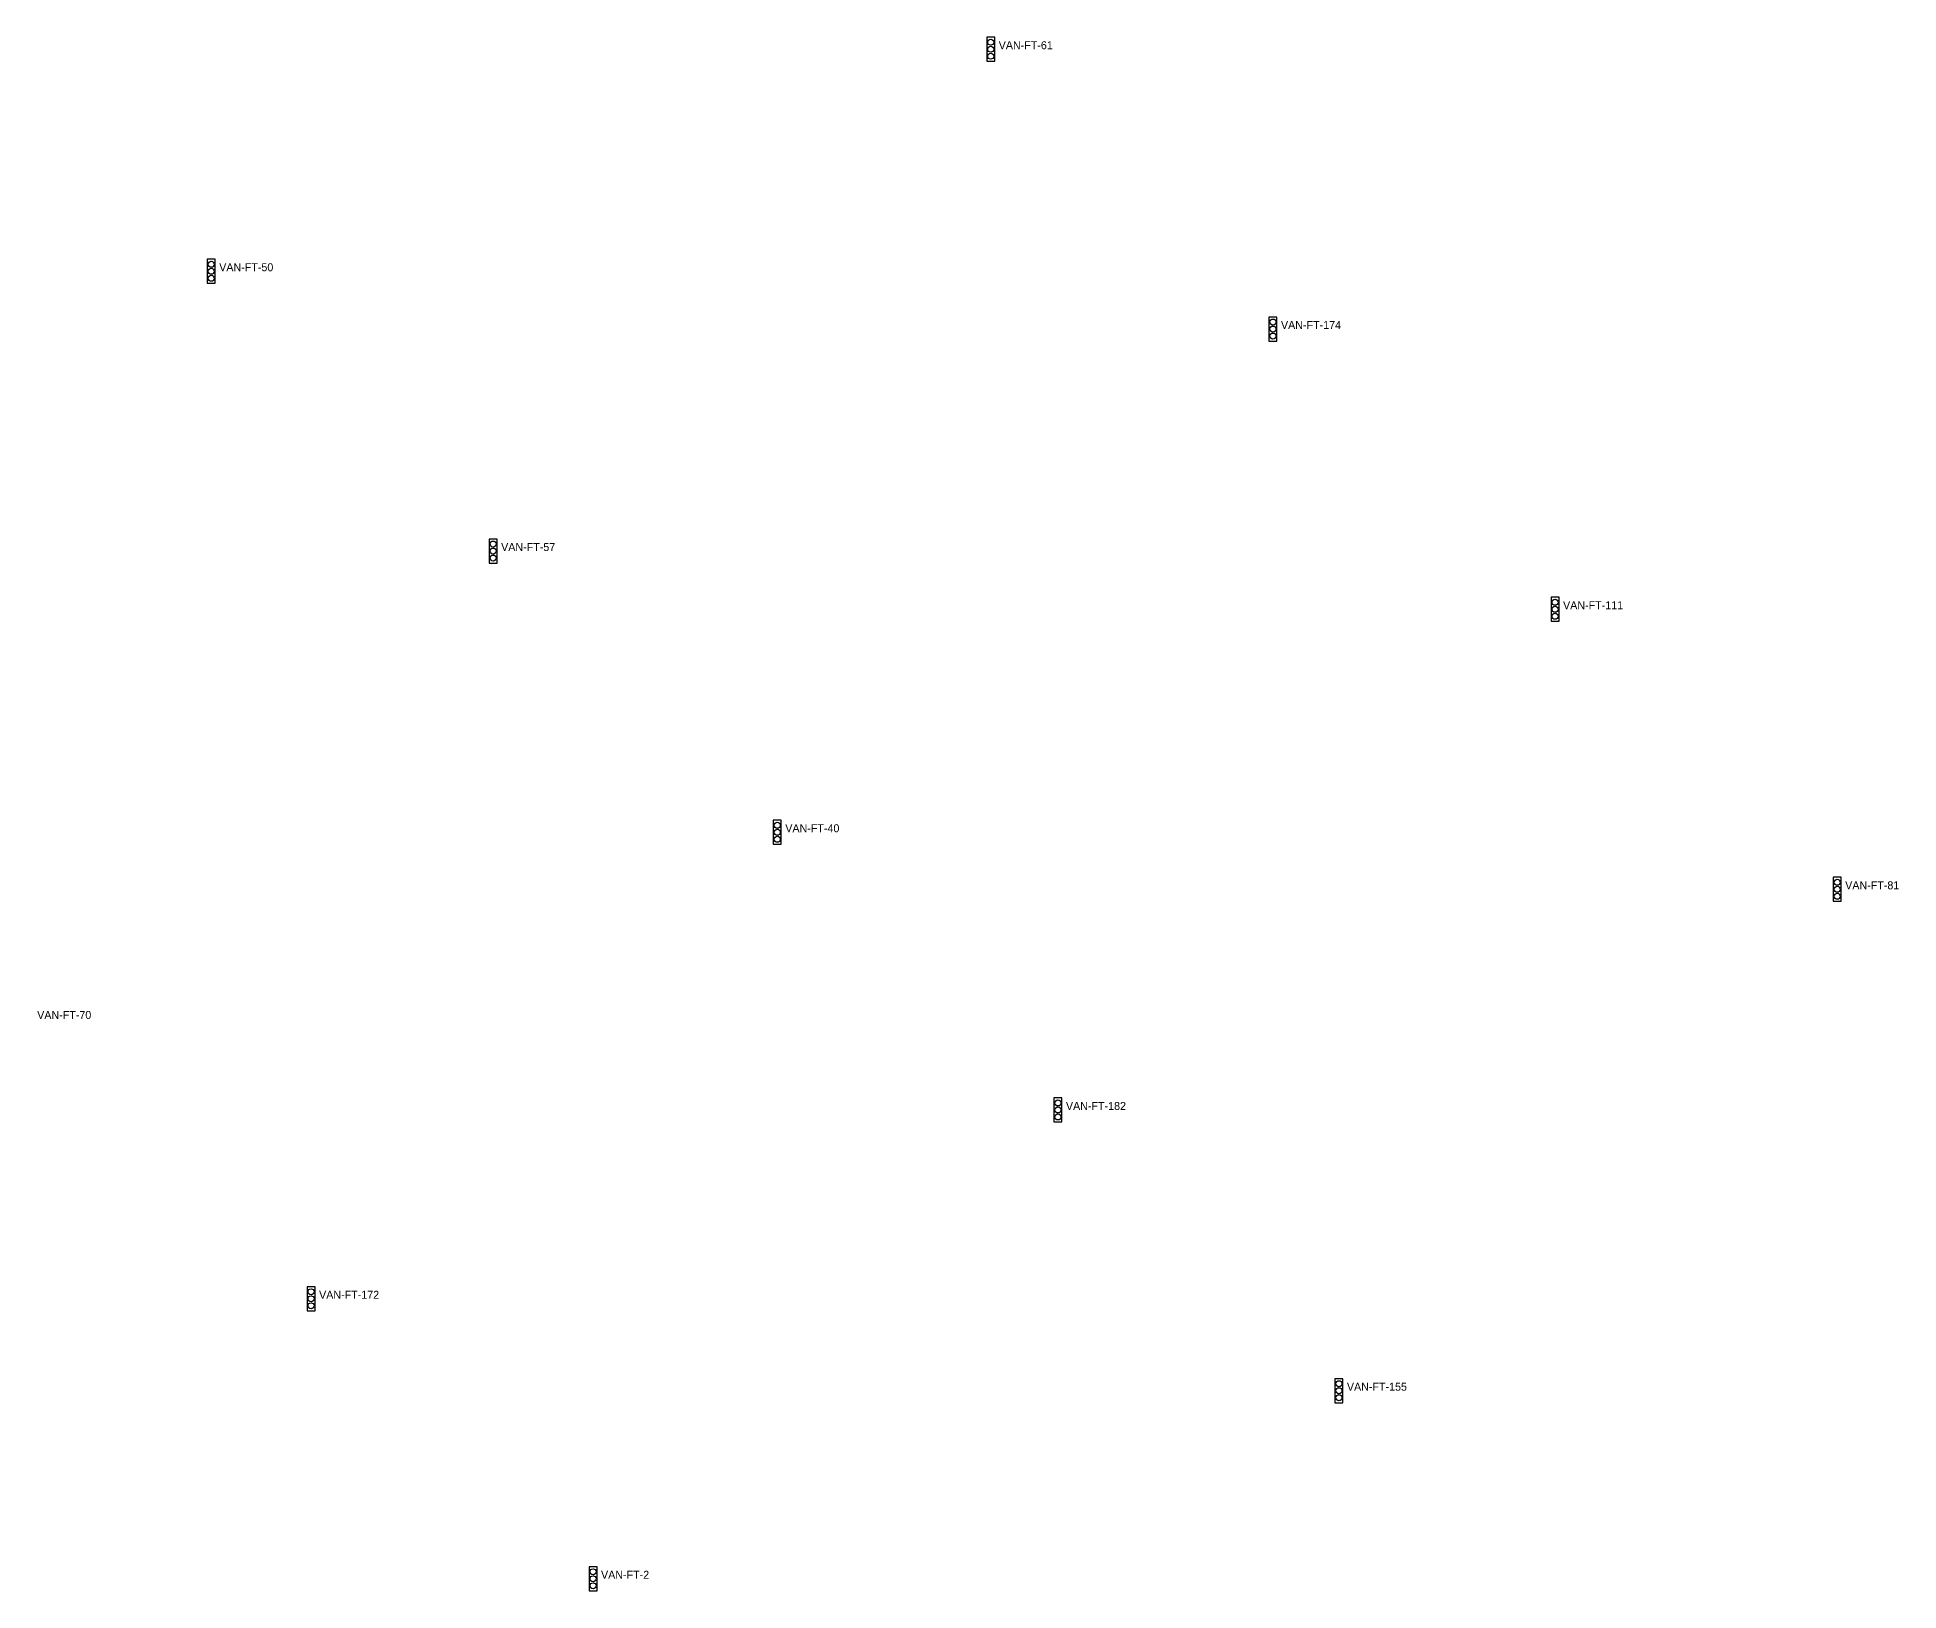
# Model space of a CAD drawing. Header units: inches. Extents: x 486474 to 494239, y 5455982 to 5459995.
# Drawn here: x 491313.5 to 491778.8, y 5458340 to 5458728.5 of the extents above; entities that cross this region are included whole.
import ezdxf

# ---------------------------------------------------------------- set-up
doc = ezdxf.new("R2010")
doc.units = ezdxf.units.IN
doc.header["$MEASUREMENT"] = 0
doc.layers.add('Traffic Signals', color=10, linetype='Continuous')

msp = doc.modelspace()

# ---------------------------------------------------------------- linework, layer by layer
at = {"layer": 'Traffic Signals', "color": 1}
for points in [[(491550.8, 5458722.46), (491552.8, 5458722.46), (491552.8, 5458728.46), (491550.8, 5458728.46)], [(491355.96, 5458666.95), (491357.96, 5458666.95), (491357.96, 5458672.95), (491355.96, 5458672.95)], [(491621.36, 5458652.51), (491623.36, 5458652.51), (491623.36, 5458658.51), (491621.36, 5458658.51)], [(491426.43, 5458597), (491428.43, 5458597), (491428.43, 5458603), (491426.43, 5458603)], [(491691.87, 5458582.44), (491693.87, 5458582.44), (491693.87, 5458588.44), (491691.87, 5458588.44)], [(491497.46, 5458526.69), (491499.46, 5458526.69), (491499.46, 5458532.69), (491497.46, 5458532.69)], [(491762.39, 5458512.43), (491764.39, 5458512.43), (491764.39, 5458518.43), (491762.39, 5458518.43)], [(491567.61, 5458457.26), (491569.61, 5458457.26), (491569.61, 5458463.26), (491567.61, 5458463.26)], [(491380.93, 5458410.05), (491382.93, 5458410.05), (491382.93, 5458416.05), (491380.93, 5458416.05)], [(491637.84, 5458387.07), (491639.84, 5458387.07), (491639.84, 5458393.07), (491637.84, 5458393.07)], [(491451.4, 5458340.05), (491453.4, 5458340.05), (491453.4, 5458346.05), (491451.4, 5458346.05)]]:
    msp.add_lwpolyline(points, close=True, dxfattribs=at)
for centre in [(491551.8, 5458727.21), (491551.8, 5458725.46), (491551.8, 5458723.71), (491356.96, 5458671.7), (491356.96, 5458669.95), (491356.96, 5458668.2), (491622.36, 5458657.26), (491622.36, 5458655.51), (491622.36, 5458653.76), (491427.43, 5458601.75), (491427.43, 5458600), (491427.43, 5458598.25), (491692.87, 5458587.19), (491692.87, 5458585.44), (491692.87, 5458583.69), (491498.46, 5458531.44), (491498.46, 5458529.69), (491498.46, 5458527.94), (491763.39, 5458517.18), (491763.39, 5458515.43), (491763.39, 5458513.68), (491568.61, 5458462.01), (491568.61, 5458460.26), (491568.61, 5458458.51), (491381.93, 5458414.8), (491381.93, 5458413.05), (491381.93, 5458411.3), (491638.84, 5458391.82), (491638.84, 5458390.07), (491638.84, 5458388.32), (491452.4, 5458344.8), (491452.4, 5458343.05), (491452.4, 5458341.3)]:
    msp.add_circle(centre, 0.75, dxfattribs=at)

# ---------------------------------------------------------------- texts
for s, p in [('VAN-FT-61', (491553.8, 5458725.46)), ('VAN-FT-50', (491358.96, 5458669.95)), ('VAN-FT-174', (491624.36, 5458655.51)), ('VAN-FT-57', (491429.43, 5458600)), ('VAN-FT-111', (491694.87, 5458585.44)), ('VAN-FT-40', (491500.46, 5458529.69)), ('VAN-FT-81', (491765.39, 5458515.43)), ('VAN-FT-70', (491313.46, 5458483.01)), ('VAN-FT-182', (491570.61, 5458460.26)), ('VAN-FT-172', (491383.93, 5458413.05)), ('VAN-FT-155', (491640.84, 5458390.07)), ('VAN-FT-2', (491454.4, 5458343.05))]:
    msp.add_text(s, height=2, dxfattribs=at).set_placement(p)

doc.saveas('drawing.dxf')
